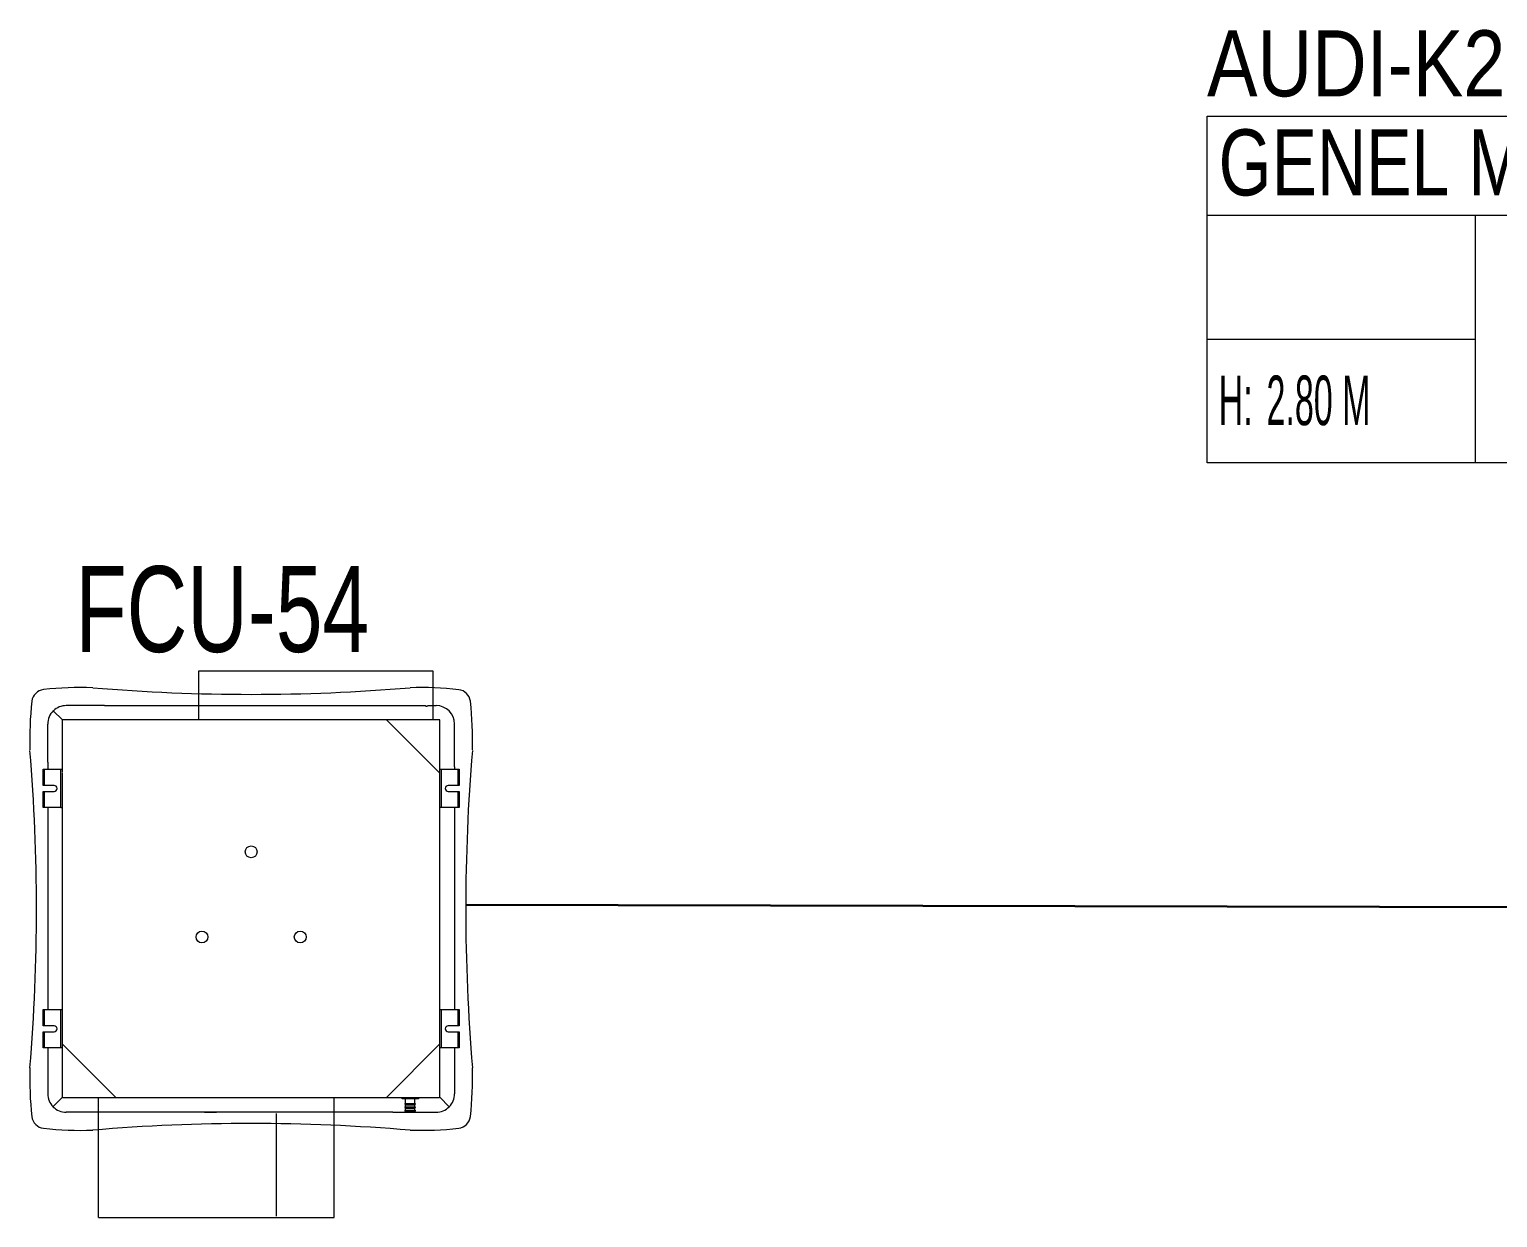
# Model space of a CAD drawing. Extents: x -1457 to 23780, y -2071 to 4205.
# Drawn here: x 14820.6 to 15042.9, y 2550 to 2730 of the extents above; entities that cross this region are included whole.
import ezdxf
from ezdxf.enums import TextEntityAlignment as Align

# ---------------------------------------------------------------- set-up
doc = ezdxf.new("R2010")
doc.units = 0
doc.header["$MEASUREMENT"] = 0
doc.linetypes.add('HIDDEN', pattern=[0.375, 0.25, -0.125])
doc.layers.get('0').update_dxf_attribs({"color": 9, "lineweight": 9})
for name, color, linetype, lineweight in [('21', 9, 'Continuous', 9), ('E-KABLO', 7, 'Continuous', 30), ('M-TEFRIS2-015', 129, 'Continuous', 9), ('T-FC-KASETLİ-TAVAN', 230, 'Continuous', 9), ('T-FC-NUMARA', 62, 'Continuous', 9)]:
    doc.layers.add(name, color=color, linetype=linetype, lineweight=lineweight)
doc.styles.add('Arial', font='arial.ttf', dxfattribs={"height": 2.5})
doc.styles.add('LUCIDASANS', font='arial.ttf', dxfattribs={"width": 0.8})
doc.styles.add('MuuM_TEXT-STANDART', font='ARIALN.TTF')

# ---------------------------------------------------------------- blocks, each defined once
blk = doc.blocks.new('0_roomno2-flat-2')
at = {"layer": '21'}
blk.add_lwpolyline([(96.88, -52.5), (0, -52.5), (0, 0), (96.88, 0)], close=True, dxfattribs=at)
for points in [[(0, -15), (96.88, -15)], [(40.62, -15), (40.62, -52.5)], [(59.38, -15), (59.38, -52.5)], [(78.12, -15), (78.12, -52.5)], [(0, -33.75), (40.62, -33.75)]]:
    blk.add_lwpolyline(points, dxfattribs=at)
at = {"layer": '21', "style": 'MuuM_TEXT-STANDART', "width": 0.6}
blk.add_text('H:', height=7.5, dxfattribs=at).set_placement((1.75, -43.04), align=Align.MIDDLE_LEFT)
at = {"layer": '21', "style": 'Arial'}
blk.add_attdef('ODANO', (0, 5.85), '', height=10, dxfattribs=at)
blk.add_attdef('MEKANADI', text='', height=10, dxfattribs=at).set_placement((1.75, -15), align=Align.BOTTOM_LEFT)
at = {"layer": '21', "style": 'MuuM_TEXT-STANDART', "width": 0.6}
for tag, p in [('YER01', (50, -22.5)), ('TAVAN01', (68.75, -22.5)), ('DUVAR01', (87.5, -22.5)), ('YER02', (50, -33.75)), ('TAVAN02', (68.75, -33.75)), ('DUVAR02', (87.5, -33.75)), ('YER03', (50, -45)), ('TAVAN03', (68.75, -45)), ('DUVAR03', (87.5, -45))]:
    blk.add_attdef(tag, text='', height=7.5, dxfattribs=at).set_placement(p, align=Align.MIDDLE_CENTER)
for tag, p in [('M2', (1.75, -24.38)), ('TEMIZTAVANYUKSEKLIGI', (9, -43.04))]:
    blk.add_attdef(tag, text='', height=7.5, dxfattribs=at).set_placement(p, align=Align.MIDDLE_LEFT)
blk = doc.blocks.new('A$C662159BB')
at = {"color": 252, "lineweight": 0}
for p, q in [((153.62, 11.68), (147.15, 11.68)), ((154.1, 11.68), (153.62, 11.68)), ((154.1, 12.18), (154.1, 12.38)), ((154.1, 12.38), (156.55, 12.38)), ((154.1, 12.18), (156.55, 12.18)), ((154.1, 9.68), (154.1, 12.18)), ((156.55, 12.38), (156.55, 10.73)), ((157.45, 12.38), (159.9, 12.38)), ((157.45, 10.73), (157.45, 12.38)), ((157.45, 12.18), (159.9, 12.18)), ((159.9, 12.38), (159.9, 12.18)), ((159.9, 12.18), (159.9, 9.68)), ((190.5, 11.68), (159.9, 11.68)), ((190.5, 12.18), (190.5, 12.38)), ((190.5, 12.38), (192.95, 12.38)), ((190.5, 9.68), (190.5, 12.18)), ((190.5, 12.18), (192.95, 12.18)), ((192.95, 12.38), (192.95, 10.73)), ((193.85, 12.38), (196.3, 12.38)), ((193.85, 10.73), (193.85, 12.38)), ((193.85, 12.18), (196.3, 12.18)), ((196.3, 12.38), (196.3, 12.18)), ((196.3, 12.18), (196.3, 9.68)), ((197.37, 11.68), (196.3, 11.68)), ((197.37, 11.68), (203.15, 11.68)), ((145.2, 10.89), (146.63, 9.45)), ((154.1, 9.68), (159.9, 9.68)), ((154.1, 9.48), (154.1, 9.68)), ((154.7, 9.48), (154.6, 9.48)), ((159.9, 9.68), (159.9, 9.48)), ((190.5, 9.68), (196.3, 9.68)), ((190.5, 9.68), (190.5, 9.48)), ((196.3, 9.68), (196.3, 9.48)), ((203.77, 9.45), (205.15, 10.84)), ((144.35, 2.41), (144.35, 8.88)), ((205.95, 7.18), (205.95, 8.88)), ((205.95, 3.11), (205.95, 7.24)), ((128.4, 4), (128.4, -31.7)), ((128.4, 4), (128.6, 4)), ((128.6, 4), (146.4, 4)), ((144.35, -40.6), (144.35, 2.41)), ((146.4, 4), (146.6, 4)), ((205.95, 3.11), (205.95, -40.6)), ((144.35, -12.08), (144.35, -13.86)), ((203.8, -11.22), (211.2, -11.22)), ((211.2, -11.22), (211.2, -46.62)), ((144.15, -22.89), (128.6, -22.89)), ((128.4, -31.7), (128.6, -31.7)), ((128.6, -31.7), (146.4, -31.7)), ((146.4, -31.7), (146.6, -31.7)), ((144.35, -40.6), (144.35, -47.12)), ((146.4, -41.97), (146.6, -41.97)), ((146.4, -42.52), (146.4, -41.97)), ((205.95, -40.6), (205.95, -45.47)), ((144.4, -42.57), (144.57, -42.47)), ((144.4, -42.57), (144.4, -43.87)), ((144.57, -43.97), (144.4, -43.87)), ((144.57, -42.47), (144.67, -42.47)), ((144.57, -43.97), (144.57, -42.47)), ((144.67, -43.97), (144.57, -43.97)), ((144.67, -42.47), (144.67, -43.97)), ((144.67, -42.52), (144.97, -42.52)), ((144.67, -43.92), (144.97, -43.92)), ((144.97, -42.52), (145.07, -42.47)), ((144.97, -42.52), (144.97, -43.92)), ((145.07, -43.97), (144.97, -43.92)), ((145.07, -42.47), (145.17, -42.47)), ((145.07, -43.97), (145.07, -42.47)), ((145.17, -43.97), (145.07, -43.97)), ((145.17, -42.47), (145.17, -43.97)), ((145.17, -42.52), (145.47, -42.52)), ((145.17, -43.92), (145.47, -43.92)), ((145.47, -42.52), (145.57, -42.47)), ((145.47, -42.52), (145.47, -43.92)), ((145.57, -43.97), (145.47, -43.92)), ((145.57, -43.97), (145.57, -42.47)), ((145.57, -42.47), (145.67, -42.47)), ((145.67, -43.97), (145.57, -43.97)), ((145.67, -42.47), (145.67, -43.97)), ((145.67, -42.52), (146.4, -42.52)), ((145.67, -43.92), (146.4, -43.92)), ((146.4, -43.02), (146.4, -42.52)), ((146.4, -43.02), (146.6, -43.02)), ((146.4, -43.22), (146.4, -43.02)), ((146.4, -43.42), (146.4, -43.22)), ((146.6, -43.42), (146.4, -43.42)), ((146.4, -43.92), (146.4, -43.42)), ((146.4, -44.47), (146.4, -43.92)), ((146.6, -44.47), (146.4, -44.47)), ((211.2, -46.62), (203.8, -46.62)), ((205.95, -45.84), (205.95, -47.12)), ((146.63, -47.69), (145.19, -49.12)), ((146.6, -46.92), (146.6, -47.22)), ((154.1, -47.92), (154.1, -47.72)), ((159.9, -47.92), (154.1, -47.92)), ((154.1, -50.42), (154.1, -47.92)), ((159.9, -47.72), (159.9, -47.92)), ((159.9, -47.92), (159.9, -50.42)), ((190.5, -47.92), (190.5, -47.72)), ((190.5, -50.42), (190.5, -47.92)), ((196.3, -47.92), (190.5, -47.92)), ((196.3, -47.72), (196.3, -47.92)), ((196.3, -47.92), (196.3, -50.42)), ((153.62, -49.92), (147.15, -49.92)), ((154.1, -49.92), (153.62, -49.92)), ((156.55, -50.42), (154.1, -50.42)), ((154.1, -50.62), (154.1, -50.42)), ((156.55, -50.62), (154.1, -50.62)), ((156.55, -48.97), (156.55, -50.62)), ((157.45, -50.62), (157.45, -48.97)), ((159.9, -50.42), (157.45, -50.42)), ((159.9, -50.62), (157.45, -50.62)), ((190.5, -49.92), (159.9, -49.92)), ((159.9, -50.42), (159.9, -50.62)), ((192.95, -50.42), (190.5, -50.42)), ((190.5, -50.62), (190.5, -50.42)), ((192.95, -50.62), (190.5, -50.62)), ((192.95, -48.97), (192.95, -50.62)), ((193.85, -50.62), (193.85, -48.97)), ((196.3, -50.42), (193.85, -50.42)), ((196.3, -50.62), (193.85, -50.62)), ((196.67, -49.92), (196.3, -49.92)), ((196.3, -50.42), (196.3, -50.62)), ((196.67, -49.92), (203.15, -49.92))]:
    blk.add_line(p, q, dxfattribs=at)
for p, q in [((146.6, 1.38), (154.7, 9.48)), ((146.6, 9.38), (146.6, 8.28)), ((146.6, 8.98), (146.6, 8.68)), ((147.1, 9.48), (146.7, 9.48)), ((154.7, 9.48), (147.1, 9.48)), ((157.96, 9.48), (154.7, 9.48)), ((190.5, 9.48), (157.96, 9.48)), ((195.7, 9.48), (190.5, 9.48)), ((196.3, 9.48), (195.8, 9.48)), ((203.7, 9.48), (196.3, 9.48)), ((203.8, 1.38), (203.8, 9.38)), ((203.8, 8.68), (203.8, 8.98)), ((146.6, 8.28), (146.6, 1.38)), ((146.6, 1.38), (146.6, -47.62)), ((203.8, -11.22), (203.8, 1.38)), ((203.8, -39.62), (203.8, -11.22)), ((146.6, -39.62), (154.7, -47.72)), ((203.8, -39.62), (195.72, -47.72)), ((203.8, -46.62), (203.8, -39.62)), ((146.6, -41.97), (146.6, -43.02)), ((146.6, -43.02), (146.6, -43.22)), ((146.6, -43.22), (146.6, -43.42)), ((146.6, -43.42), (146.6, -44.47)), ((203.8, -47.62), (203.8, -46.62)), ((146.7, -47.72), (147.1, -47.72)), ((147.1, -47.72), (158.24, -47.72)), ((158.24, -47.72), (195.72, -47.72)), ((195.72, -47.72), (203.7, -47.72)), ((203.8, -47.22), (203.8, -46.92))]:
    blk.add_line(p, q)
for centre in [(170.9, -11.67), (183.8, -19.12), (170.9, -26.56)]:
    blk.add_circle(centre, 0.9, dxfattribs=at)
for centre, radius, start, end in [((143.92, 12.1), 2, 96.5483, 173.6548), ((149.39, -35.59), 50, 88.068, 96.5483), ((175.15, 301.88), 288.5, 265.2133, 270), ((175.15, 301.88), 288.5, 270, 274.7719), ((200.91, -35.59), 50, 83.4517, 91.932), ((206.38, 12.1), 2, 6.3452, 83.4517), ((191.62, 6.79), 50, 173.6548, 182.1901), ((158.68, 6.79), 50, 357.8099, 6.3452), ((146.7, 9.38), 0.1, 134.9586, 180), ((146.7, 9.38), 0.1, 90, 134.9586), ((203.7, 9.38), 0.1, 45.0414, 90), ((203.7, 9.38), 0.1, 0, 45.0414), ((-145.85, -19.12), 288.5, 0, 4.7719), ((496.15, -19.12), 288.5, 175.2281, 180), ((-145.85, -19.12), 288.5, 355.2133, 0), ((496.15, -19.12), 288.5, 180, 184.7867), ((191.62, -44.88), 50, 178.0684, 186.5277), ((158.68, -44.88), 50, 353.4723, 1.9316), ((146.7, -47.62), 0.1, 180, 225.0414), ((146.7, -47.62), 0.1, 225.0414, 270), ((203.7, -47.62), 0.1, 270, 0), ((143.93, -50.33), 2, 186.5277, 263.4723), ((206.37, -50.33), 2, 276.5277, 353.4723), ((149.39, -2.65), 50, 263.4723, 271.9334), ((175.15, -340.12), 288.5, 90, 94.7867), ((175.15, -340.12), 288.5, 85.2281, 90), ((200.91, -2.65), 50, 268.0666, 276.5277)]:
    blk.add_arc(centre, radius, start, end)
for centre, radius, start, end in [((147.11, 8.97), 2.71, 89.2423, 135.0273), ((203.18, 8.97), 2.72, 43.4512, 90.6949), ((147.24, 8.85), 2.89, 135.0273, 179.2423), ((157, 10.73), 0.45, 180, 0), ((193.4, 10.73), 0.45, 180, 0), ((203.06, 8.84), 2.89, 0.7887, 43.545), ((206.07, -45.66), 0.225, 123.1177, 236.9215), ((147.24, -47.08), 2.89, 180.7417, 224.9567), ((157, -48.97), 0.45, 0, 180), ((193.4, -48.97), 0.45, 0, 180), ((203.15, -47.12), 2.8, 270, 0), ((147.11, -47.2), 2.71, 224.9567, 270.7417)]:
    blk.add_arc(centre, radius, start, end, dxfattribs=at)

msp = doc.modelspace()

# ---------------------------------------------------------------- linework, layer by layer
at = {"layer": 'E-KABLO', "color": 6}
msp.add_line((15558, 2595.98), (14886.64, 2597.4), dxfattribs=at)

# ---------------------------------------------------------------- block references
at = {"layer": 'M-TEFRIS2-015', "linetype": 'HIDDEN', "lineweight": 0}
ref = msp.add_blockref('0_roomno2-flat-2', (14998.91, 2716.85), dxfattribs=at)
ref.add_attrib('ODANO', 'AUDI-K2-06', dxfattribs={"layer": '21', "height": 10, "style": 'MuuM_TEXT-STANDART'}).set_placement((14998.91, 2716.85), align=Align.BOTTOM_LEFT)
ref.add_attrib('MEKANADI', 'GENEL MÜDÜR O.', dxfattribs={"layer": '21', "height": 10, "style": 'MuuM_TEXT-STANDART', "width": 0.9}).set_placement((15000.66, 2701.85), align=Align.BOTTOM_LEFT)
ref.add_attrib('TEMIZTAVANYUKSEKLIGI', '2.80 M', dxfattribs={"layer": '21', "height": 7.5, "style": 'MuuM_TEXT-STANDART', "width": 0.6}).set_placement((15007.91, 2673.81), align=Align.MIDDLE_LEFT)
ref.add_attrib('YER01', 'Y23', dxfattribs={"layer": '21', "height": 7.5, "style": 'MuuM_TEXT-STANDART', "width": 0.6}).set_placement((15048.91, 2694.35), align=Align.MIDDLE_CENTER)
ref.add_attrib('TAVAN01', 'T04', dxfattribs={"layer": '21', "height": 7.5, "style": 'MuuM_TEXT-STANDART', "width": 0.6}).set_placement((15067.66, 2694.35), align=Align.MIDDLE_CENTER)
ref.add_attrib('DUVAR01', 'D07', dxfattribs={"layer": '21', "height": 7.5, "style": 'MuuM_TEXT-STANDART', "width": 0.6}).set_placement((15086.41, 2694.35), align=Align.MIDDLE_CENTER)
ref.add_attrib('TAVAN02', 'T09', dxfattribs={"layer": '21', "height": 7.5, "style": 'MuuM_TEXT-STANDART', "width": 0.6}).set_placement((15067.66, 2683.1), align=Align.MIDDLE_CENTER)
at = {"layer": 'T-FC-KASETLİ-TAVAN', "rotation": 90}
msp.add_blockref('A$C662159BB', (14835.02, 2421.64), dxfattribs=at)

# ---------------------------------------------------------------- texts
at = {"layer": 'T-FC-NUMARA', "color": 150, "ltscale": 0.5, "style": 'LUCIDASANS', "width": 0.7}
msp.add_text('FCU-54', height=13, dxfattribs=at).set_placement((14849.77, 2642.21), align=Align.MIDDLE)

doc.saveas('drawing.dxf')
